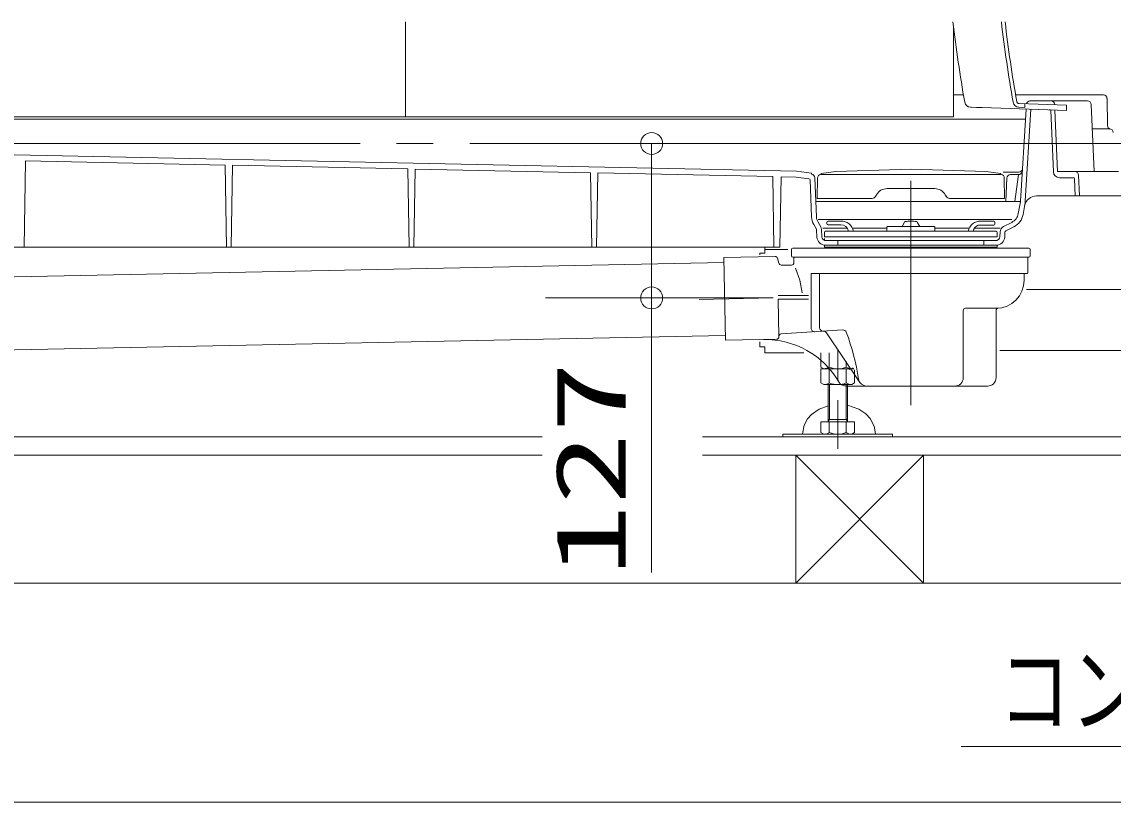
# Model space of a CAD drawing. Units: millimetres on the paper. Extents: x -305 to 305, y -152 to 152.
# Drawn here: x -3.22 to 26.65, y -13.29 to 8.08 of the extents above; entities that cross this region are included whole.
import ezdxf
from ezdxf.enums import TextEntityAlignment as Align

# ---------------------------------------------------------------- set-up
doc = ezdxf.new("R2010")
doc.units = ezdxf.units.MM
doc.linetypes.add('LONG_CHAIN', pattern=[21, 18, -1, 1, -1])
doc.layers.add('0-0_0', color=7, linetype='Continuous', lineweight=9)
doc.layers.add('0-1_VIEW0001', color=7, linetype='Continuous', lineweight=9)
doc.styles.add('ＭＳ ゴシック', font='')
doc.styles.get('ＭＳ ゴシック').set_extended_font_data('MS Gothic')

# ---------------------------------------------------------------- blocks, each defined once
blk = doc.blocks.new('SYM0002')
at = {"layer": '0-0_0'}
for p, q in [((0, 0), (-4.077, -8.131)), ((0, 0), (-2.101, -2.364)), ((0, 0), (-0.637, -3.097)), ((-4.077, -8.131), (-13.175, -8.131))]:
    blk.add_line(p, q, dxfattribs=at)
blk = doc.blocks.new('_ORIGIN')
at = {"layer": '0-0_0'}
blk.add_line((0, 0), (-1, 0), dxfattribs=at)
blk.add_circle((0, 0), 0.5, dxfattribs=at)

msp = doc.modelspace()

# ---------------------------------------------------------------- linework, layer by layer
at = {"layer": '0-1_VIEW0001'}
for p, q in [((7.275, 8.081), (7.275, 5.481)), ((22.275, 7.957), (22.275, 5.481)), ((22.275, 6.081), (22.548, 6.081)), ((23.974, 6.081), (26.377, 6.081)), ((26.49, 5.241), (26.477, 5.983)), ((25.373, 5.797), (24.069, 5.843)), ((24.107, 3.174), (24.261, 5.691)), ((24.241, 3.166), (24.395, 5.687)), ((24.37, 5.914), (25.947, 5.914)), ((25.046, 5.809), (25.046, 5.819)), ((25.373, 5.653), (25.373, 5.797)), ((26.126, 3.981), (26.046, 5.819)), ((22.275, 5.481), (-19.625, 5.481)), ((-19.392, 5.414), (24.245, 5.414)), ((25.01, 3.974), (24.937, 5.649)), ((25.126, 3.981), (25.053, 5.664)), ((26.075, 5.148), (26.546, 5.148)), ((17.977, 3.991), (-18.724, 4.758)), ((14.755, 4.748), (14.014, 4.748)), ((-3.162, 1.914), (-3.12, 4.272)), ((2.339, 4.158), (-3.12, 4.272)), ((2.378, 1.914), (2.339, 4.158)), ((2.505, 1.914), (2.544, 4.153)), ((7.341, 4.053), (2.544, 4.153)), ((7.378, 1.914), (7.341, 4.053)), ((7.505, 1.914), (7.542, 4.049)), ((12.343, 3.949), (7.542, 4.049)), ((12.378, 1.914), (12.343, 3.949)), ((12.505, 1.914), (12.541, 3.944)), ((17.328, 3.844), (12.541, 3.944)), ((14.014, 1.121), (14.014, 4.148)), ((18.392, 3.936), (17.977, 3.991)), ((18.392, 3.936), (18.392, 3.909)), ((18.638, 3.902), (18.65, 3.904)), ((18.65, 3.931), (19.051, 3.984)), ((18.65, 3.931), (18.65, 3.904)), ((18.65, 3.904), (23.567, 3.904)), ((19.051, 3.984), (21.108, 4.051)), ((23.567, 3.931), (23.567, 3.904)), ((23.579, 3.902), (23.567, 3.904)), ((23.636, 3.964), (24.062, 3.964)), ((24.058, 3.898), (23.837, 3.898)), ((23.95, 3.164), (24.058, 3.898)), ((25.597, 3.981), (25.126, 3.981)), ((26.791, 3.981), (25.597, 3.981)), ((25.722, 3.314), (25.697, 3.885)), ((17.362, 1.914), (17.328, 3.844)), ((17.522, 1.914), (17.555, 3.84)), ((17.965, 3.831), (17.555, 3.84)), ((18.319, 3.784), (17.965, 3.831)), ((18.392, 2.738), (18.348, 3.752)), ((18.525, 2.744), (18.479, 3.814)), ((18.542, 3.248), (18.551, 3.805)), ((23.675, 3.248), (23.665, 3.805)), ((23.71, 3.164), (23.738, 3.802)), ((25.551, 3.814), (25.176, 3.814)), ((25.605, 3.314), (25.585, 3.782)), ((20.166, 3.348), (20.137, 3.298)), ((20.455, 3.514), (21.762, 3.514)), ((22.051, 3.348), (22.08, 3.298)), ((25.722, 3.314), (24.548, 3.314)), ((25.722, 3.314), (27.461, 3.314)), ((18.507, 3.164), (24.107, 3.164)), ((18.542, 3.248), (20.051, 3.248)), ((23.675, 3.248), (22.166, 3.248)), ((24.048, 2.829), (24.105, 3.155)), ((24.179, 2.806), (24.237, 3.132)), ((18.525, 2.4), (18.452, 2.529)), ((18.568, 2.664), (23.87, 2.664)), ((18.641, 2.466), (18.568, 2.595)), ((18.671, 2.193), (18.662, 2.391)), ((18.7, 2.431), (19.37, 2.431)), ((18.808, 2.591), (18.808, 2.558)), ((18.842, 2.624), (19.222, 2.624)), ((18.842, 2.524), (19.192, 2.524)), ((19.512, 2.431), (20.452, 2.431)), ((20.452, 2.458), (20.452, 2.348)), ((21.748, 2.474), (20.468, 2.474)), ((20.924, 2.579), (20.867, 2.474)), ((21.293, 2.579), (21.35, 2.474)), ((21.765, 2.458), (21.765, 2.348)), ((21.765, 2.431), (22.705, 2.431)), ((22.847, 2.431), (23.556, 2.431)), ((23.375, 2.512), (22.953, 2.512)), ((23.375, 2.624), (22.995, 2.624)), ((23.408, 2.591), (23.408, 2.545)), ((23.643, 2.475), (23.87, 2.589)), ((23.704, 2.356), (23.93, 2.47)), ((18.538, 2.187), (18.529, 2.382)), ((18.742, 2.301), (18.742, 2.198)), ((18.742, 2.198), (23.475, 2.198)), ((18.742, 2.148), (18.742, 2.098)), ((18.742, 2.098), (23.475, 2.098)), ((23.442, 2.348), (18.775, 2.348)), ((19.108, 2.098), (19.108, 1.964)), ((23.108, 2.098), (23.108, 1.964)), ((23.475, 2.314), (23.475, 2.198)), ((23.546, 2.193), (23.552, 2.333)), ((23.679, 2.187), (23.685, 2.328)), ((17.522, 1.914), (-18.945, 1.914)), ((17.108, 1.914), (17.108, 1.748)), ((17.742, 1.848), (17.108, 1.848)), ((17.842, 1.671), (17.842, 1.854)), ((24.342, 1.888), (17.875, 1.888)), ((18.742, 1.964), (18.742, 1.914)), ((18.742, 1.964), (23.475, 1.964)), ((18.742, 1.914), (23.475, 1.914)), ((23.475, 1.964), (23.475, 1.914)), ((24.375, 1.671), (24.375, 1.854)), ((15.988, 1.494), (-17.725, 0.807)), ((15.985, 1.627), (17.393, 1.656)), ((15.985, 1.627), (16.032, -0.639)), ((17.108, 1.748), (16.975, 1.748)), ((16.975, 1.748), (16.975, 1.703)), ((17.459, 1.606), (17.495, 1.47)), ((17.875, 1.638), (21.108, 1.638)), ((17.908, 1.638), (17.908, 1.488)), ((24.342, 1.638), (21.108, 1.638)), ((24.308, 1.638), (24.308, 1.204)), ((17.842, 1.421), (17.56, 1.421)), ((24.292, 1.188), (18.377, 1.188)), ((18.377, -0.305), (18.377, 1.188)), ((18.609, -0.289), (18.609, 1.188)), ((24.208, 1.171), (24.208, 1.004)), ((29.599, 0.748), (24.27, 0.748)), ((13.648, 0.521), (14.014, 0.521)), ((14.014, 0.521), (14.014, -6.993)), ((18.31, 0.588), (17.473, 0.588)), ((17.476, 0.488), (17.497, -0.543)), ((18.31, 0.488), (17.476, 0.488)), ((22.542, 0.171), (22.542, -1.662)), ((23.442, 0.238), (22.608, 0.238)), ((23.442, 0.174), (23.442, -1.662)), ((16.029, -0.506), (-17.684, -1.193)), ((19.241, -0.354), (17.559, -0.466)), ((19.715, -1.793), (18.798, -0.433)), ((16.032, -0.639), (17.431, -0.611)), ((16.975, -0.679), (16.975, -0.819)), ((17.108, -0.819), (16.975, -0.819)), ((17.108, -0.819), (17.108, -0.986)), ((19.108, -0.894), (19.108, -1.662)), ((18.183, -0.986), (17.108, -0.986)), ((18.647, -0.986), (18.647, -1.374)), ((18.877, -0.986), (18.877, -1.374)), ((44.775, -0.919), (23.542, -0.919)), ((18.647, -1.259), (18.647, -1.374)), ((18.647, -1.374), (18.725, -1.419)), ((18.647, -1.374), (18.725, -1.419)), ((18.647, -1.419), (18.647, -1.807)), ((18.814, -1.419), (18.647, -1.419)), ((18.647, -1.419), (18.647, -1.807)), ((18.647, -1.419), (19.549, -1.419)), ((19.492, -1.419), (18.725, -1.419)), ((18.877, -1.419), (18.877, -1.807)), ((18.877, -1.49), (18.877, -1.807)), ((19.339, -1.207), (19.339, -1.374)), ((19.339, -1.419), (19.339, -1.807)), ((19.425, -1.439), (19.435, -1.439)), ((19.492, -1.419), (19.53, -1.397)), ((19.57, -1.444), (19.57, -1.807)), ((18.725, -1.852), (18.647, -1.807)), ((18.725, -1.852), (18.647, -1.807)), ((18.725, -1.852), (19.492, -1.852)), ((18.842, -1.852), (18.842, -2.876)), ((18.878, -1.852), (18.878, -2.812)), ((19.338, -2.812), (19.338, -1.852)), ((21.108, -1.896), (19.342, -1.896)), ((19.375, -2.876), (19.375, -1.852)), ((19.57, -1.807), (19.492, -1.852)), ((21.108, -1.896), (23.208, -1.896)), ((19.57, -2.876), (18.647, -2.876)), ((18.647, -3.164), (18.647, -2.876)), ((19.375, -2.812), (18.842, -2.812)), ((18.842, -2.876), (18.878, -2.812)), ((18.877, -3.164), (18.877, -2.876)), ((19.375, -2.876), (19.338, -2.812)), ((19.339, -3.164), (19.339, -2.876)), ((19.57, -3.164), (19.57, -2.876)), ((17.608, -3.209), (17.608, -3.286)), ((20.608, -3.209), (17.608, -3.209)), ((18.647, -3.164), (18.725, -3.209)), ((19.492, -3.209), (18.725, -3.209)), ((19.492, -3.209), (19.57, -3.164)), ((20.608, -3.209), (20.608, -3.286)), ((11.018, -3.286), (-20.642, -3.286)), ((51.692, -3.286), (15.404, -3.286)), ((20.608, -3.286), (17.608, -3.286)), ((11.018, -3.786), (-20.642, -3.786)), ((51.692, -3.786), (15.404, -3.786)), ((17.958, -3.786), (17.958, -7.286)), ((21.458, -3.786), (21.458, -7.286)), ((-24.142, -7.286), (55.192, -7.286)), ((3.025, -7.286), (-0.475, -7.286)), ((23.225, -7.286), (19.725, -7.286)), ((-24.142, -13.286), (55.192, -13.286))]:
    msp.add_line(p, q, dxfattribs=at)
at = {"layer": '0-1_VIEW0001', "linetype": 'LONG_CHAIN'}
for p, q in [((69.034, 4.748), (-41.624, 4.748)), ((21.108, 3.73), (21.108, -2.417)), ((21.108, 2.071), (21.108, 1.792)), ((17.341, 0.521), (11.108, 0.521)), ((17.341, 0.521), (15.317, 0.48)), ((19.108, -2.275), (19.108, -3.611)), ((21.458, -7.286), (17.958, -3.786)), ((17.958, -7.286), (21.458, -3.786))]:
    msp.add_line(p, q, dxfattribs=at)
at = {"layer": '0-1_VIEW0001'}
for points in [[(22.741, 5.743), (22.757, 5.742), (22.907, 5.737), (23.058, 5.732)], [(25.373, 5.653), (24.602, 5.68), (23.83, 5.706), (23.058, 5.733)], [(24.228, 5.837), (24.228, 5.737), (24.065, 5.743)], [(23.567, 3.931), (23.166, 3.984), (21.108, 4.051)], [(17.949, 1.336), (18.067, 1.003), (18.133, 0.66)], [(18.842, -2.432), (18.598, -2.524), (18.389, -2.668), (18.28, -2.787), (18.184, -2.962), (18.14, -3.196), (18.14, -3.209)], [(20.14, -3.209), (20.14, -3.196), (20.106, -2.988), (19.995, -2.781), (19.879, -2.657), (19.681, -2.523), (19.375, -2.418)]]:
    msp.add_lwpolyline(points, dxfattribs=at)
for centre, radius, start, end in [((63.858, 13.048), 41.894, 186.8092, 189.8505), ((65.342, 13.048), 42.05, 186.7832, 189.8128), ((65.342, 13.048), 41.95, 186.7995, 189.8128), ((26.377, 5.981), 0.1, 1, 90), ((22.746, 5.91), 0.167, 189.8505, 268.0082), ((24.071, 5.909), 0.167, 189.8128, 268), ((24.071, 5.909), 0.0667, 189.8128, 268), ((24.369, 5.814), 0.1, 90, 167.598), ((24.903, 5.648), 0.0333, 2.5, 90), ((24.946, 5.814), 0.1, 2.5, 90), ((25.946, 5.814), 0.1, 2.5, 90), ((26.59, 5.243), 0.1, 181, 257.418), ((26.546, 5.048), 0.1, 2.5, 90), ((18.379, 3.81), 0.1, 2.5, 82.576), ((18.651, 3.803), 0.1, 97.5947, 179), ((23.565, 3.803), 0.1, 1, 82.4053), ((23.837, 3.798), 0.1, 90, 177.5), ((24.058, 3.998), 0.1, 270, 356.5), ((24.062, 4.064), 0.1, 270, 356.5), ((25.176, 3.981), 0.167, 182.5, 270), ((25.597, 3.881), 0.1, 2.5, 90), ((18.315, 3.751), 0.0333, 2.5, 82.4054), ((25.551, 3.781), 0.0333, 2.5, 90), ((20.051, 3.348), 0.1, 270, 330), ((20.455, 3.181), 0.333, 90, 150), ((21.762, 3.181), 0.333, 30, 90), ((22.166, 3.348), 0.1, 210, 270), ((24.548, 2.981), 0.333, 90, 170), ((23.941, 3.184), 0.167, 350, 356.5), ((23.941, 3.184), 0.3, 350, 356.5), ((18.858, 2.759), 0.467, 182.5, 209.4227), ((18.858, 2.759), 0.333, 182.5, 209.4227), ((23.719, 2.887), 0.333, 296.7752, 350), ((23.719, 2.887), 0.467, 296.7752, 350), ((18.496, 2.384), 0.0333, 2.5, 29.4227), ((18.496, 2.384), 0.167, 2.5, 29.4227), ((18.842, 2.591), 0.0333, 90, 180), ((18.842, 2.558), 0.0333, 180, 270), ((18.842, 2.558), 0.0333, 180, 270), ((19.207, 2.288), 0.337, 10.2645, 92.6002), ((19.192, 2.308), 0.217, 10.6387, 90), ((20.468, 2.458), 0.0167, 90, 180), ((20.468, 2.458), 0.0167, 90, 180), ((20.957, 2.579), 0.0333, 98.9864, 180), ((21.108, 1.624), 1, 90, 98.9864), ((21.108, 1.624), 1, 81.0136, 90), ((21.259, 2.579), 0.0333, 0, 81.0136), ((21.748, 2.458), 0.0167, 0, 90), ((21.748, 2.458), 0.0167, 0, 90), ((23.01, 2.288), 0.337, 87.3998, 169.7354), ((23.025, 2.308), 0.217, 109.3933, 169.3613), ((23.375, 2.591), 0.0333, 0, 90), ((23.375, 2.545), 0.0333, 270, 0), ((23.719, 2.326), 0.167, 116.7752, 177.5), ((18.771, 2.198), 0.233, 182.5, 270), ((18.771, 2.198), 0.1, 182.5, 270), ((18.775, 2.314), 0.0333, 90, 180), ((23.442, 2.314), 0.0333, 0, 90), ((23.446, 2.198), 0.1, 270, 357.5), ((23.446, 2.198), 0.233, 270, 357.5), ((23.719, 2.326), 0.0333, 116.7752, 177.5), ((17.875, 1.854), 0.0333, 90, 180), ((18.875, 1.914), 0.0267, 180, 270), ((23.342, 1.914), 0.0267, 270, 0), ((24.342, 1.854), 0.0333, 360, 90), ((17.394, 1.589), 0.0667, 15, 91.1667), ((17.875, 1.671), 0.0333, 180, 270), ((24.342, 1.671), 0.0333, 270, 360), ((17.56, 1.488), 0.0667, 195, 270), ((17.842, 1.488), 0.0667, 270, 0), ((24.292, 1.204), 0.0167, 270, 0), ((23.442, 1.004), 0.767, 270, 0), ((24.225, 1.171), 0.0167, 90, 180), ((22.608, 0.171), 0.0667, 90, 180), ((23.508, 0.174), 0.0667, 94.5886, 180), ((18.709, -0.289), 0.1, 180, 273.8156), ((17.43, -0.544), 0.0667, 271.1667, 1.1667), ((17.563, -0.533), 0.0667, 93.8156, 181.1667), ((18.477, -0.305), 0.1, 180, 273.8156), ((18.715, -0.489), 0.1, 34, 93.8156), ((19.248, -0.454), 0.1, 20.4291, 93.8156), ((13.094, -2.746), 6.667, 9.033, 20.4291), ((17.122, -2.951), 2.333, 30.1343, 91.1667), ((18.719, -1.119), 0.3, 271.2052, 301.9385), ((18.719, -1.119), 0.3, 271.2052, 286.2115), ((19.108, -0.808), 0.611, 247.7809, 292.2191), ((19.498, -1.119), 0.3, 238.0615, 268.7948), ((19.342, -1.662), 0.233, 180, 270), ((19.908, -1.662), 0.233, 189.033, 270), ((22.308, -1.662), 0.233, 270, 0), ((23.208, -1.662), 0.233, 270, 0), ((18.719, -1.552), 0.3, 271.2052, 301.9385), ((18.719, -1.552), 0.3, 271.2052, 301.9385), ((19.108, -1.242), 0.611, 247.7809, 292.2191), ((19.108, -1.242), 0.611, 247.7809, 272.416), ((19.498, -1.552), 0.3, 238.0615, 268.7948), ((18.719, -2.909), 0.3, 271.2052, 301.9385), ((19.108, -2.598), 0.611, 247.7809, 292.2191), ((19.498, -2.909), 0.3, 238.0615, 268.7948)]:
    msp.add_arc(centre, radius, start, end, dxfattribs=at)

# ---------------------------------------------------------------- block references
at = {"layer": '0-1_VIEW0001', "xscale": 0.6, "yscale": 0.6}
for p, rotation in [((14.014, 4.748), 90), ((14.014, 0.521), 270)]:
    msp.add_blockref('_ORIGIN', p, dxfattribs=dict(at, rotation=rotation))
at = {"layer": '0-1_VIEW0001'}
msp.add_blockref('SYM0002', (35.659, -3.634), dxfattribs=at)

# ---------------------------------------------------------------- texts
at = {"layer": '0-1_VIEW0001', "style": 'ＭＳ ゴシック', "width": 1.5}
msp.add_text('127', height=1.921, rotation=90, dxfattribs=at).set_placement((13.875, -7.1), align=Align.BOTTOM_LEFT)
at = {"layer": '0-1_VIEW0001', "style": 'ＭＳ ゴシック', "width": 0.75}
msp.add_text('コンパネ', height=1.921, dxfattribs=at).set_placement((23.51, -11.743), align=Align.BOTTOM_LEFT)

doc.saveas('drawing.dxf')
